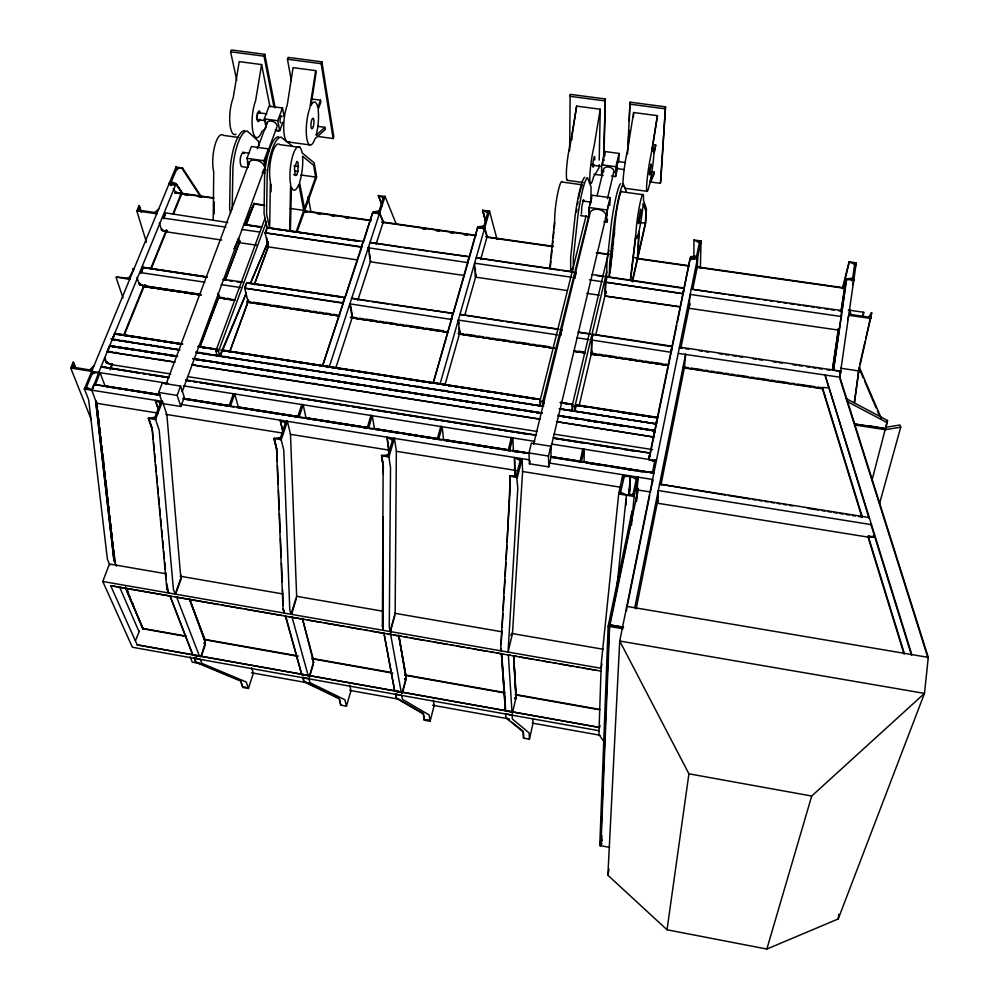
<?xml version="1.0" encoding="UTF-8"?>
<svg xmlns="http://www.w3.org/2000/svg" width="999" height="999" viewBox="0 0 999 999"><rect width="100%" height="100%" fill="white"/><g stroke="black" fill="none" stroke-linecap="round" stroke-linejoin="round"><path stroke-width="1.5" d="M357.38 259.89L268.219 246.878L266.721 237.575M575.699 404.72L657.417 417.345L656.43 423.926L559.303 408.866L656.43 423.926L560.639 408.853M576.298 405.482L574.937 410.889L572.14 410.452L572.14 406.006L609.065 250.25M573.314 268.793L573.339 258.017L577.897 215.697A37.438 4.408 -81.9 0 1 587.487 177.66L591.083 186.938L590.871 201.885M383.117 517.02L383.241 630.344L382.392 625.886L383.154 466.246L381.618 455.407L387.974 455.057L392.495 440.234L387.038 437.187M383.291 473.638L383.316 465.896M574.937 410.889L574.949 406.431L606.73 271.803M599.213 160.077L600.237 109.228L576.648 106.119L571.341 140.372A22.028 2.81 -82.2 0 1 571.903 138.811M388.998 454.77L387.262 438.623M609.877 205.282L610.064 197.665L592.145 195.18L589.123 207.517L589.035 216.82L580.519 215.609M658.291 492.22L657.305 503.184L868.056 537.112L868.268 536.338L874.5 536.675M213.199 219.992L213.736 171.978A21.728 6.856 -84.4 0 1 214.797 145.754A21.728 6.856 -84.4 0 1 223.476 135.389L238.823 137.5M214.148 214.011L214.285 201.898M582.767 453.121L582.817 448.826L584.228 449.051L584.078 461.95M690.421 260.015L690.809 256.668L696.653 256.056L699.375 242.72L693.943 239.985L701.023 240.971L700.361 268.481M690.784 259.765L690.809 256.668M512.549 712.674L515.896 697.876L513.611 655.656M693.893 257.355L693.943 239.985M271.029 191.796L271.154 184.216M383.991 633.341L394.755 691.32L401.248 692.22L390.696 634.889L390.671 630.506L394.805 615.659M591.932 339.697L591.408 353.571L591.633 339.997L592.994 334.228L672.09 346.216L671.178 352.31L591.633 339.997L592.994 334.228M601.535 174.65L601.71 164.798L604.944 151.523L619.043 153.434L618.793 161.913M232.155 209.091L232.929 167.357A36.501 11.026 -84.1 0 1 247.14 130.969L258.304 141.071L259.253 145.579M551.71 444.068L648.776 459.415L654.869 461.388L648.776 459.415L690.209 258.129L697.339 259.141L697.177 267.507L692.844 288.848M289.648 231.031L290.622 184.315A21.853 5.994 -83.8 0 1 293.506 153.421A21.853 5.994 -83.8 0 1 302.11 152.909L314.173 162.837L316.658 176.985L297.078 231.868M290.459 229.533L291.358 187.063A21.853 5.994 -83.8 0 0 298.851 184.34L303.771 210.389L295.929 232.367M599.125 164.698L599.063 167.782L593.556 176.848A22.078 2.547 -82 0 1 589.822 177.485A22.078 2.547 -82 0 1 594.055 146.466L600.237 109.228M604.87 155.769L604.944 151.523M697.352 267.432L697.527 258.167L701.023 240.971L698.726 241.845M869.267 518.244L869.28 517.557L659.577 484.115L725.374 495.042M603.483 159.952L605.332 98.951L570.142 94.343L569.63 150.699M603.871 221.741L606.843 222.165L606.905 219.33A7.405 0.774 -81.7 0 1 607.355 210.814A7.405 0.774 -81.7 0 1 609.215 205.045M606.992 215.472L607.117 210.027L610.064 197.665M603.983 156.493L605.332 98.951M402.16 692.944L405.944 678.346L398.713 635.164M680.232 307.005L604.907 296.016L606.58 276.598L684.078 287.999L682.929 293.581L605.282 282.13L606.58 276.598M167.195 230.744L167.17 231.943L221.728 240.06M176.024 593.144L175.999 593.906L176.124 592.732M606.493 279.633L606.955 262.837L611.538 221.978A37.55 3.746 -81.7 0 1 620.666 183.716M611.376 175.999L615.596 176.573L615.871 166.721L619.043 153.434M383.816 222.839L379.67 213.012L372.877 212.05L379.071 210.976L383.279 197.827L378.334 195.554L385.077 196.503L396.079 223.626M95.28 385.065L100.037 372.652L70.717 368.032L73.164 362.212L75.986 368.219M189.573 599.25L205.344 642.732L200.774 656.955M248.102 301.923L248.177 299.613L248.102 301.923L244.73 288.162L246.765 282.655L344.717 297.252L342.869 302.822L244.73 288.162L246.765 282.655L341.77 297.202L324.925 294.717M515.934 695.242L515.821 698.588L514.597 698.476L515.734 698.988M159.328 222.964C161.563 228.996 160.876 232.617 167.545 231.019M599.775 845.541L608.154 626.211L632.08 511.113L633.029 511.263L609.14 626.385L600.536 845.691L599.775 845.541L601.873 835.401M627.572 153.846L629.994 102.185L665.509 106.831L660.801 181.418L660.376 183.329L649.625 181.855M628.271 145.717L628.895 130.17M629.258 120.842L629.994 102.185M602.172 843.793L600.786 844.417L600.961 839.997L601.835 840.209M609.615 847.389L600.923 845.753L609.64 626.473L638.274 488.386M601.885 837.324L600.923 845.753M628.683 495.354L630.469 475.949L629.308 495.454M283.391 433.703L280.145 420.167M633.441 117.145L633.641 112.525L657.442 115.659L651.872 151.311A22.165 1.873 -81.7 0 1 653.958 152.847L655.731 145.117L652.772 144.718M630.032 476.486L624.762 476.386L622.802 474.737L618.693 493.943L601.223 663.923L598.925 734.502L604.245 742.07M622.539 480.394L622.802 474.737L624.762 476.386M689.797 303.596L688.91 308.279L838.186 330.07L838.723 328.683M165.272 212.849L163.187 218.369L165.347 213.187L163.923 218.356L165.272 212.849L227.872 222.515M283.004 608.616L284.278 613.111L283.004 608.616L276.548 449.026L273.926 438.524L280.632 437.425L285.452 422.777L280.12 420.691M632.205 281.393L637.474 258.017L638.761 232.18A22.428 1.961 -81.5 0 1 635.876 235.664L630.744 278.659M617.195 584.527L626.46 494.755L633.016 494.418L636.326 479.108L630.519 476.511M682.442 348.239L679.37 347.777L679.457 347.115L840.721 371.141L839.872 377.085L928.283 657.379L924.487 693.393L838.223 918.943L766.845 949.05L667.032 929.782L607.879 875.236L619.73 641.021L697.339 259.141M625.898 505.457L626.223 499.338M645.329 223.227L645.966 211.488L643.219 203.434A22.428 1.961 -81.5 0 1 639.223 230.157L637.936 256.006L645.329 223.227L639.51 222.415M629.745 488.936L629.058 495.129L630.307 478.833M626.51 611.026L626.773 606.381L928.283 657.379L928.009 658.104L839.684 377.947L856.268 262.824L849.025 261.813L842.407 288.761M218.843 295.217L218.706 297.502L217.607 293.369M291.72 613.274L291.683 614.048L296.191 598.938M635.639 478.109L638.149 477.172L634.128 496.428L631.443 525.299M651.261 171.728L654.158 172.115L654.033 174.238L649.487 184.515A22.165 1.873 -81.7 0 1 646.678 185.277A22.165 1.873 -81.7 0 1 651.161 154.171L657.442 115.659M655.731 145.117L653.858 154.733A22.165 1.873 -81.7 0 1 650.249 180.919L654.158 172.115M501.236 650.474L500.786 646.465L510.277 486.775L509.877 476.024L516.296 475.661L520.192 460.589L514.522 457.492L514.76 476.523M501.148 644.48L501.973 630.531M502.147 627.434L502.972 613.486M503.159 610.389L503.971 596.44M504.158 593.344L504.97 579.395M505.157 576.298L505.969 562.35M506.156 559.253L506.968 545.317M507.155 542.207L510.114 480.482M229.133 405.856L230.482 406.069L234.715 393.906L233.379 393.693L229.133 405.856L230.444 406.531M302.61 619.143L313.524 661.937L309.378 676.36M557.617 334.915L458.341 320.08L459.515 333.728L459.403 328.184M515.022 475.524L514.547 458.029M660.376 183.329L665.509 106.831M475.324 268.444L475.599 277.148L567.332 290.534M265.909 232.268L265.122 232.842L265.821 233.491L267.07 227.56L363.161 241.433L361.388 246.79L265.122 232.842L267.07 227.56L358.691 241.184L341.908 238.798M560.639 335.252L560.327 335.314C564.148 320.379 559.165 340.047 560.751 334.578M652.247 483.716L652.559 479.47L549.288 463.024M654.582 465.921L654.894 461.638M654.645 465.946L654.857 463.099M297.789 416.745L299.151 416.97L303.134 404.695L301.773 404.483L297.789 416.745L299.113 417.432M390.597 631.268L390.671 630.506M369.218 251.136L368.918 247.178L368.269 247.789L370.329 261.788L464.073 275.462M405.944 678.346L404.682 678.958L405.794 679.457M158.317 409.54L155.32 400.287L158.292 409.028M459.515 333.728L459.665 331.206M367.145 428.246L370.904 415.384L372.277 415.609L374.425 428.671M475.761 274.638L475.599 277.148L474.612 263.199L571.94 277.297M166.696 583.354L168.569 592.956L166.796 588.411L152.073 428.921L148.351 418.344L155.032 417.245L160.439 402.847L155.27 400.799M838.286 329.77L838.373 328.858L838.186 330.07M440.134 384.091L438.786 384.228L440.109 383.766L484.577 228.384L477.672 227.397L433.179 383.104L452.16 317.357M549.775 268.619L554.695 219.955A22.29 2.922 -82.1 0 1 557.704 193.307A22.29 2.922 -82.1 0 1 562.537 182.093L582.067 184.79M550.312 267.083L550.936 260.939M551.248 257.879L552.022 250.212M552.335 247.14L552.947 240.996M553.259 237.937L553.883 231.793M554.183 228.734L554.807 222.59M691.271 289.173L841.882 310.589L841.27 316.758L841.42 315.746M437.337 438.911L438.723 439.123L442.17 426.635L440.784 426.411L437.337 438.911L438.673 439.597M201.186 196.491L182.53 167.994L177.023 168.506L171.241 181.83L175.999 183.604L182.867 194.268M591.408 353.571L591.67 351.049M570.966 268.594L570.641 271.628L570.654 257.63L575.187 215.322A37.425 4.471 -81.9 0 1 584.815 177.285M616.533 590.534L616.883 587.437M610.064 272.552L612.837 248.002M613.186 244.93L613.536 241.858M614.235 235.727L614.585 232.655M631.38 517.257L632.08 511.113M205.344 642.732L204.146 643.331L205.22 643.831M515.896 697.876L515.821 698.588L514.485 698.139L515.871 698.189M636.151 500.761L638.149 477.172L636.051 478.346M636.538 501.535L637.961 489.135L637.787 489.985M508.241 450.162L509.652 450.387L512.812 437.774L511.413 437.562L508.241 450.162L509.602 450.861M297.927 171.403L298.114 162.537L296.903 161.351L294.455 168.044L295.229 175.512L296.641 174.962L297.927 171.403L294.917 170.991M630.294 280.244L635.938 232.942A22.428 1.961 -81.5 0 1 640.446 201.448A22.428 1.961 -81.5 0 1 643.443 200.112L646.44 209.003L645.679 223.039L632.404 281.868M114.81 562.487L96.603 403.271L91.608 389.722L86.501 387.2L92.395 373.164L98.726 372.452L175.574 184.965L168.993 184.028L84.428 388.998L88.649 399.7L107.417 559.378L109.89 565.047M475.886 274.837L475.599 277.148L475.811 274.837M543.169 406.331L544.368 400.062L542.869 405.919L540.084 405.482L539.972 401.024L586.076 215.772M653.771 473.763L653.858 473.101L550.799 456.768L652.871 472.877M846.141 398.576L887.524 420.492L871.902 480.619M855.231 424.2L885.614 428.846L887.524 420.492M873.101 537.112L873.238 535.939L873.738 537.125L874.312 536.638L873.963 535.939L873.738 537.125L868.268 536.338L873.738 537.125M838.223 918.943L838.798 914.322M576.873 461.55L579.957 462.038L582.817 448.826M581.293 462.25L584.228 449.051M657.642 500.649L657.305 503.184L658.291 490.534L871.478 524.65L871.265 525.449M602.697 164.161L602.959 162.288M689.322 305.731L688.91 308.279L690.159 294.418L841.008 316.483L841.158 315.472M858.328 373.052L871.702 312.799L868.581 317.12L850.923 314.485L849.55 309.603M854.357 402.397L859.215 366.945L881.355 418.431M854.445 402.809L858.815 370.929L840.571 368.206M667.032 929.782L688.923 773.813L619.73 641.021L924.487 693.393L811.712 796.028L766.845 949.05M219.068 294.992L218.706 297.502L218.669 294.992M863.061 316.895L863.723 312.287L848.313 310.065M844.205 288.399L846.84 278.833L852.734 278.209L854.644 264.236L849.025 261.813M832.367 369.78L838.398 328.659M840.846 311.913L844.779 287.337L841.183 311.663M841.52 315.047L833.416 370.479L846.453 279.333L853.745 280.369L852.572 284.89M842.194 310.427L846.453 279.333M832.617 369.455L838.473 329.92M543.181 405.969L543.231 405.519M653.733 437.038L556.543 421.653L653.733 437.038L654.72 430.394L557.729 415.309M678.546 353.409L839.759 377.185L839.922 376.273L839.697 377.547L840.596 371.803L833.191 370.017M289.273 141.558A21.578 6.006 -84.3 0 1 283.791 130.469A21.578 6.006 -84.3 0 1 287.237 105.132L293.082 67.645L315.672 70.617L309.802 108.167A21.616 5.757 -84.1 0 0 306.843 138.674A21.616 5.757 -84.1 0 0 315.047 138.686L325.312 129.458L324.962 127.335L317.532 126.324M633.641 112.525L627.397 150.961A22.128 2.16 -81.8 0 0 623.064 186.588M657.742 500.487L636.176 608.828M236.051 134.241A21.491 6.593 -84.8 0 1 229.845 123.102A21.491 6.593 -84.8 0 1 233.204 97.852L239.211 61.626L261.601 64.585L255.582 100.862A21.528 6.356 -84.6 0 0 252.859 131.281A21.528 6.356 -84.6 0 0 261.9 131.406L265.684 128.721M576.648 106.119L570.479 143.294A22.028 2.81 -82.2 0 0 566.645 167.682A22.028 2.81 -82.2 0 0 567.694 180.369M485.889 222.515L482.629 210.24L489.498 211.201L497.09 239.423M841.882 310.589L841.757 311.251L838.685 310.801M607.879 875.236L609.028 869.255M600.786 844.417L601.685 839.847M601.048 671.141L110.976 585.726M634.79 607.729L685.651 354.046L684.415 367.57L660.913 485.152M158.866 208.591L154.87 212.537L139.048 210.177L138.986 205.732L136.813 210.901L146.441 242.233M553.209 437.712L650.074 452.947L648.776 459.415L656.43 460.439L654.145 460.964M653.433 436.763L654.72 430.681L557.742 415.596L654.72 430.681L653.433 436.763L654.72 430.394M657.417 417.345L656.131 423.663L657.417 417.632L575.699 404.957M94.118 365.509L89.785 369.93L73.114 367.207L73.689 362.425M599.475 728.209L600.037 725.436M627.397 605.269L649.712 495.367M650.337 492.307L652.809 480.107M680.806 348.301L689.76 304.096M656.605 423.089L649.075 459.677L654.57 461.138L655.007 459.94M657.554 418.506L676.698 325.512M677.322 322.465L690.209 258.129M829.457 387.812L822.439 387.462L822.264 388.299L862.025 517.532M601.972 663.96L601.073 668.281L102.785 581.493L109.428 563.998L166.196 573.801M672.09 346.216L670.891 352.035L671.103 350.999M684.078 287.999L683.204 293.843L605.282 282.13L604.907 296.016L680.294 306.73M163.187 218.369L164.036 217.507M650.074 453.234L648.776 459.415L650.074 452.947M626.46 494.755L620.554 492.407L624.288 476.461M847.751 319.855L848.725 315.284L850.461 313.848M849.537 312.974L850.186 309.927M140.847 272.927L143.094 267.532L207.005 276.935L143.007 267.195L140.847 272.927L143.007 267.195M206.98 277.347L143.094 267.532L141.646 272.415L141.246 271.865L140.784 272.627L204.845 282.205M575.299 275.574L575.923 272.677M508.379 654.982L511.988 712.012L505.457 710.838L501.448 653.821L505.457 710.838L505.369 704.532M529.433 739.198L529.133 732.941L512.362 718.993L512.125 715.184L505.669 713.761L505.881 717.831L523.239 731.88L523.576 738.136L529.433 739.198L533.029 723.226L532.867 719.33M605.881 291.758L604.907 296.016L605.182 293.494M869.467 320.354L871.215 312.762M859.789 364.448L865.047 341.658M865.746 338.624L871.702 312.799M579.133 405.744L591.895 351.386M595.804 334.777L605.731 292.495M548.763 466.883L551.086 457.13L550.836 446.228L531.368 443.156L528.971 452.947L529.433 463.798L548.763 466.883L548.501 456.043L550.836 446.228M606.843 222.165L607.492 219.43M550.037 451.56L606.131 216.009M615.596 176.573L617.694 167.745M519.555 459.615L522.065 458.691L522.602 471.516L512.487 633.603L508.066 652.085L517.807 487.999L516.508 475.299M176.149 193.307L176.786 192.595L213.848 197.889M607.442 198.714L613.96 171.428M533.603 444.268L589.909 213.736A8.242 5.42 13.5 0 1 599.687 209.678A8.242 5.42 13.5 0 1 605.469 218.019M529.433 463.798L530.107 461.014M597.127 195.717L603.384 169.98M572.14 410.452L572.852 407.517M842.994 287.824L849.25 262.387M542.869 405.919L542.769 401.461L588.698 216.146M575.961 272.178L574.837 278.271L574.987 277.023M844.592 287.899L846.84 278.833M509.877 476.024L517.32 477.647L522.065 458.691L519.955 459.84M851.672 280.781L852.434 277.784M854.732 268.806L856.268 262.824L853.995 263.711M396.029 696.428L395.729 693.793L396.054 698.151L423.301 713.885L424.325 720.229L430.094 721.266L434.165 705.506L433.391 700.249M540.084 405.482L540.834 402.56M605.881 291.383L604.907 296.016L605.906 291.383M402.51 692.532L406.019 679.495M352.172 317.582L349.887 303.871L451.548 319.48L452.847 313.361L351.71 298.289L368.606 301.136M368.818 248.414L368.269 247.789L467.957 262.65L469.193 256.755L370.03 242.432L400.562 247.178M451.223 319.205L452.847 313.361L391.583 304.558M467.644 262.375L469.193 256.755L431.081 251.586M879.507 503.733L900.723 427.197L899.949 425L885.701 427.297M460.227 331.231L444.905 385.09L441.72 384.54M464.897 314.785L475.961 275.886M480.631 259.44L487.012 237L484.577 228.384L482.742 228.684M487.25 236.938L484.702 227.934L477.809 226.948L484.016 225.874L487.737 212.537L482.567 210.602M303.871 681.206L303.047 677.222L303.733 681.605L339.185 698.751L340.784 705.144L346.478 706.168L350.949 690.596L349.7 685.277M483.029 226.511L484.702 227.934L489.498 211.201L487.175 212.05M453.446 312.874L468.119 262.075M469.418 257.592L477.672 227.397M92.845 388.274L98.726 372.452L168.057 383.404M220.654 355.07L246.229 293.381M862.487 316.433L863.723 312.287M392.282 439.498L394.43 438.361L396.353 451.298L395.154 613.336L390.085 631.53L389.273 627.085L390.522 467.432L388.898 457.005L394.43 438.361L391.908 439.273M346.478 706.168L344.917 699.775L310.027 682.729L308.941 678.833L313.249 664.522M368.531 427.797L367.182 427.772L368.556 428.284L372.277 415.609M284.89 422.215L287.412 421.316L290.484 434.328L296.653 596.328L291.021 614.285L289.772 609.79L283.803 450.199L280.632 437.425M344.842 297.677L343.082 303.234L244.73 288.162L245.479 288.736M92.845 388.386L93.981 384.39L160.115 394.867M176.636 597.14L199.388 655.981M242.844 687.462L240.697 680.631L195.816 661.837L194.206 658.054L195.667 662.237L240.572 680.993L242.844 687.462L248.451 688.473L253.371 673.101L251.573 667.732M603.284 160.627L603.821 159.578L603.883 160.452M335.714 368.206L352.51 316.583M357.779 300.349L370.741 260.527M376.011 244.305L383.216 222.178L379.52 213.449L372.727 212.487L322.527 365.996L329.308 366.645L379.52 213.449L377.797 213.774M592.669 164.136L592.12 165.197L592.045 164.323M378.059 211.601L379.67 213.012L385.077 196.503L382.754 197.34M322.527 365.996L342.957 304.133M345.392 296.765L361.938 246.678M363.399 242.257L372.727 212.487M273.926 438.524L281.243 439.697L287.412 421.316L285.252 422.44M201.761 655.169L205.107 645.304M394.755 691.32L384.278 634.852M176.611 591.358L181.281 578.571M315.672 177.073L304.458 208.466L299.563 182.405A21.853 5.994 -83.8 0 0 302.547 156.231L313.586 165.247L315.672 177.073L300.774 174.987M317.832 136.451L333.142 138.549L333.791 136.713L321.878 61.813L288.187 57.393L287.462 59.253L291.333 80.657M285.664 615.859L301.773 674.712L308.304 675.436M135.477 640.671L139.423 631.031M311.438 98.976L320.517 100.187L317.807 107.592A21.616 5.757 -84.1 0 0 310.989 105.444L316.059 72.964L315.672 70.617M229.82 351.623L248.501 300.624M254.37 284.603L268.244 246.716L254.295 284.615M175.574 184.965L168.993 184.028L170.866 185.215M275.324 130.032L279.77 130.644L282.892 122.178M180.881 406.493L184.291 397.215L180.594 386.064L162.225 383.166L158.716 392.482L162.625 403.584L180.881 406.493L177.135 395.404L180.594 386.064M229.683 351.648L248.414 300.637M265.21 166.184L263.998 160.702L268.381 148.876L251.386 146.516L246.94 158.329L248.514 165.11M268.281 150.374L276.923 127.01A5.357 3.397 23.8 0 0 272.415 121.304A5.357 3.397 23.8 0 0 267.033 124.101M182.13 391.895L264.423 168.769A8.204 5.032 23.2 0 1 263.162 170.317M246.241 293.094L219.78 355.844L218.531 351.323L266.483 221.616M113.961 560.501L95.654 400.824L113.961 560.501L116.396 566.171M279.77 130.644L277.747 120.729L282.455 107.992L269.068 106.181L264.298 118.893L266.109 127.397M333.142 138.549L321.178 63.674L321.878 61.813M217.944 355.919L220.542 355.969L217.133 355.432L215.871 350.911L265.022 218.331M166.084 384.153L249.263 162.537M257.355 148.826L267.183 122.552M199.925 347.003L219.118 296.204M199.788 347.028L219.031 296.216M159.915 402.31L162.45 401.423L166.833 414.523L180.469 573.813L181.443 576.435L175.187 594.105L173.439 589.572L159.178 430.07L155.532 419.493L162.45 401.423L84.428 388.998L86.501 387.2M301.773 674.712L285.377 616.133M107.43 351.586L109.715 345.642L177.46 356.168L109.715 345.642L107.43 351.586L175.1 362.137L107.218 351.76L109.79 345.916L177.522 356.456M170.055 596.028L192.944 655.257L199.251 656.131L194.88 655.219M273.888 106.631L264.036 56.181L264.76 54.321L231.368 49.95L230.607 51.798L236.763 80.27M142.845 629.083L125.549 587.424M383.154 466.246L381.618 455.407L383.079 464.398M110.327 367.957L112.075 363.636M123.789 334.815L143.706 285.814M150.737 268.531L166.546 229.62M172.989 213.761L181.194 193.594L175.612 192.145L175.137 192.969L181.643 193.893L173.439 214.086M110.177 369.842L112.525 364.073M124.238 335.227L144.743 284.752M151.186 268.893L166.421 231.393M145.517 285.277L145.13 286.251L145.167 285.015L145.13 286.251L201.049 294.805M139.56 283.117L139.698 284.628L144.78 285.976L200.974 294.742M161.713 228.858L161.338 229.782L161.9 229.158L162.263 230.519M171.116 185.677L169.368 183.129L175.999 167.07L182.53 167.994M123.002 297.902L116.059 277.385C132.055 276.985 126.324 282.417 134.128 268.531L132.73 269.218M250.474 283.341L268.082 241.77M192.944 655.257L170.617 597.464M250.487 283.092L268.094 241.658M234.203 248.926L238.586 238.948M244.83 224.7L254.221 203.309L245.991 225.087L254.221 203.309L244.83 224.625M234.178 248.776L238.561 238.823M511.988 712.012L512.462 712.999M523.576 738.136L523.351 731.505L511.788 722.115M605.631 281.468L605.469 282.717M424.325 720.229L423.414 713.523L396.178 697.739M340.784 705.144L339.31 698.376L333.853 695.741M257.193 113.661L257.742 112.725A3.559 1.049 -84.6 0 1 258.691 113.611M163.948 217.919L163.574 217.332L163.137 218.069L225.836 227.148M395.192 690.958L401.348 692.057L402.048 693.256M170.729 373.951L112.238 364.772L106.219 362.674L105.095 357.58M382.392 625.886L383.241 630.344M248.888 153.147L242.882 152.31C239.835 156.131 239.398 162 241.258 166.458M166.796 588.411L168.569 592.956M139.748 283.404L139.173 284.078L137.013 277.372M854.694 264.598L856.268 262.824L854.382 263.911M510.764 635.451L512.487 633.603M633.216 494.03L634.128 496.428L618.693 493.943L620.529 491.995M636.326 479.108L638.149 477.172L636.301 478.696M114.46 334.103L182.592 344.255M109.478 346.241L174.463 356.031M699.375 242.72L701.023 240.971L699.113 242.045M379.52 213.449L378.559 214.073M520.192 460.589L522.065 458.691L520.179 460.189M647.914 472.09L652.634 471.853M139.698 284.628L140.522 283.828L140.122 284.802L139.361 284.365L144.78 285.976M392.495 440.234L394.43 438.361L392.495 439.835M487.737 212.899L489.498 211.201L487.537 212.238M161.85 230.344L162.65 229.595M285.427 423.164L287.412 421.316L285.452 422.777M383.279 198.177L385.077 196.503L383.092 197.527M176.623 192.645L175.137 192.969L175.836 192.332M324.962 127.335L316.134 135.227A21.616 5.757 -84.1 0 0 318.119 109.49L320.829 102.098L320.517 100.187M160.414 403.234L162.45 401.423L160.265 402.522M854.644 264.236L856.268 262.824M182.879 194.206L175.949 184.066L169.368 183.129L171.291 181.481M484.577 228.384L483.479 228.996M621.216 492.994L618.693 493.943L620.554 492.407M699.337 242.357L701.023 240.971M487.737 212.537L489.498 211.201M383.279 197.827L385.077 196.503M160.439 402.847L162.45 401.423M86.975 388.124L84.428 388.998L86.451 387.587M171.728 182.305L169.368 183.129L171.241 181.83M91.483 420.067L70.717 368.032L72.852 366.558M155.994 212.075L156.718 213.786L136.813 210.901L138.786 209.59M850.599 314.198L848.725 315.284L870.928 318.494L869.654 316.621M92.47 389.56L91.483 390.122L93.981 384.39L160.09 395.354M618.693 493.943L620.804 492.769M73.501 367.357L70.717 368.032L72.877 366.92M169.368 183.129L171.403 182.118M84.428 388.998L86.626 387.912M139.423 210.302L136.813 210.901L138.824 209.915M175.137 192.969L176.199 192.52M850.923 314.485L848.725 315.284L851.36 314.635M625.461 162.512L617.694 161.551L616.945 168.481M70.717 368.032L73.114 367.207M136.813 210.901L139.048 210.177M245.467 287.924L244.73 288.162L245.429 288.374M133.042 268.818L134.128 268.531M116.371 276.973L129.645 279.42L129.358 277.385M265.821 232.68L265.122 232.842L268.219 246.878M579.87 462.025L581.356 461.775L579.932 461.55M900.723 427.197L885.401 429.67L855.032 425.037M329.345 366.97L322.178 365.734M302.235 674.35L308.179 675.599L292.083 617.27L289.398 616.82M193.431 654.907L199.251 656.131M196.566 657.991L194.206 658.054L200.337 659.402L201.848 663.348L246.216 682.005L248.451 688.473M217.894 355.557L220.567 355.519L217.919 355.107M839.347 371.128L840.721 371.141M243.094 687.062L245.804 687.112M424.563 719.804L428.696 719.892M205.357 643.044L204.046 643.006L205.319 643.443L204.795 640.059M653.858 473.101L652.397 473.051L654.994 460.214L656.43 460.439M405.944 678.671L404.583 678.621L405.881 679.058L405.769 675.711M652.397 471.978L648.251 471.753L653.334 472.077M434.59 383.266L438.836 383.753M432.854 382.829L440.109 383.766M230.607 51.798L264.036 56.181M287.462 59.253L321.178 63.674M569.617 96.266L604.832 100.887M629.532 104.121L665.059 108.791M258.291 112.712L266.87 113.874M264.298 118.893L277.747 120.729M601.71 164.798L615.871 166.721M257.168 119.58L265.746 120.754M592.12 165.197L601.148 166.421M616.733 168.544L624.288 169.58M275.637 130.682L278.671 131.094M593.993 174.251L603.121 175.499M287.45 141.846L309.752 144.917M567.282 180.344L583.291 182.542M624.962 188.274L646.965 191.308M299.962 147.402L279.807 144.63A21.828 6.219 -83.9 0 0 271.753 155.157A21.828 6.219 -83.9 0 0 270.367 181.456L269.655 228.147L266.608 214.023L267.22 173.676A36.601 10.39 -83.9 0 1 280.981 137.088L291.933 145.704M643.331 194.755L622.102 191.82A22.39 2.21 -81.7 0 0 617.969 203.209A22.39 2.21 -81.7 0 0 614.597 229.945L609.24 277.21L609.652 263.224L614.273 222.365A37.55 3.696 -81.6 0 1 623.364 184.091L626.473 191.808M243.943 224.363L261.601 226.785M246.94 158.329L263.998 160.702M293.993 165.884L298.514 166.508M589.123 207.517L607.117 210.027M596.54 275.537L603.896 276.548M582.479 200.986L591.046 202.185A7.405 0.849 -81.9 0 0 590.072 204.857M293.619 174.538L296.641 174.962M262.075 172.29L265.16 172.715M241.671 166.646L247.627 167.482M290.209 208.454L303.771 210.389M633.066 257.38L637.474 258.017M253.996 203.621L264.797 205.157M304.945 210.889L371.341 220.367M382.142 221.903L476.336 235.352M485.601 236.676L553.533 246.366M596.765 252.547L609.128 254.308M636.912 258.279L689.41 265.771M697.127 266.87L845.354 288.024M176.636 192.944L213.661 198.239M253.783 203.958L264.585 205.507M304.695 211.226L371.029 220.704M381.83 222.24L475.949 235.677M486.738 237.225L553.084 246.691M596.278 252.859L608.628 254.62M636.388 258.591L688.848 266.084M696.565 267.183L844.667 288.324M184.815 194.967L187.912 195.404M198.714 196.953L201.81 197.39M303.733 211.95L306.818 212.387M317.632 213.936L320.716 214.373M331.531 215.921L334.628 216.358M345.429 217.907L348.526 218.344M422.652 228.933L425.736 229.383M436.551 230.919L439.635 231.368M450.449 232.904L453.534 233.354M464.348 234.89L467.432 235.327M223.189 279.295L242.682 282.055M573.301 271.79L476.173 257.767L511.638 263.224M592.145 274.513L603.908 276.211M271.703 228.721L282.38 230.245M285.439 230.682L296.116 232.218M299.176 232.655L303.746 233.316M306.805 233.754L309.852 234.191M312.912 234.628L317.482 235.289M320.542 235.727L323.589 236.164M326.648 236.601L331.218 237.263M334.278 237.7L338.861 238.361M403.621 247.615L414.298 249.163M417.345 249.6L428.022 251.136M514.722 263.661L559.415 270.13M562.499 270.567L573.289 272.128M243.918 224.862L246.865 225.287M249.812 225.712L254.233 226.361M257.18 226.785L260.14 227.21M241.908 229.483L259.64 232.043M589.335 279.82L602.597 281.743M256.93 245.23L239.373 242.67L238.361 238.461M586.863 293.381L599.188 295.18M694.33 289.623L711.226 292.108M714.297 292.557L725.049 294.131M728.121 294.58L738.873 296.154M741.945 296.616L752.697 298.189M755.768 298.639L758.84 299.088M763.436 299.762L766.508 300.212M769.58 300.662L772.652 301.111M777.259 301.798L780.331 302.247M783.403 302.697L786.475 303.147M789.547 303.596L794.155 304.27M797.227 304.72L800.299 305.17M803.371 305.619L807.979 306.293M811.051 306.755L814.123 307.205M817.194 307.655L820.266 308.104M824.862 308.778L827.934 309.228M831.006 309.678L834.078 310.127M249.875 283.604L260.602 285.19M263.661 285.652L266.721 286.101M269.792 286.551L274.388 287.237M277.447 287.687L280.507 288.149M283.579 288.599L294.293 290.185M297.352 290.634L314.21 293.132M317.27 293.594L321.865 294.268M606.568 276.935L684.003 288.461M361.588 247.203L265.122 232.842L265.784 233.117M559.04 329.171L459.952 314.41L502.647 321.104M578.271 332.043L590.272 333.828M371.665 301.586L388.524 304.096M505.694 321.553L557.517 329.283M578.259 332.367L590.259 334.153M223.164 279.795L226.174 280.244M229.183 280.694L232.18 281.131M236.688 281.805L239.698 282.255M685.514 348.688L688.586 349.151M699.337 350.749L702.409 351.211M705.469 351.66L708.541 352.123M719.292 353.721L722.364 354.183M725.436 354.645L728.508 355.095M733.116 355.781L736.188 356.243M739.26 356.705L742.332 357.155M753.071 358.753L756.143 359.215M759.215 359.677L762.287 360.127M773.039 361.738L776.111 362.187M779.183 362.649L782.254 363.112M792.994 364.71L796.066 365.172M799.138 365.622L802.209 366.084M806.817 366.77L809.889 367.22M812.961 367.682L816.033 368.144M819.105 368.594L822.177 369.056M826.785 369.742L829.844 370.204M839.26 371.603L840.596 371.803M221.066 284.628L240.647 287.55M576.873 337.787L588.911 339.585M143.669 285.751L200.737 294.343M219.256 297.128L223.876 297.827M226.973 298.289L230.057 298.751M247.028 301.298L250.112 301.773M253.197 302.235L270.167 304.782M273.251 305.244L282.505 306.643M285.589 307.105L290.222 307.804M293.306 308.266L302.56 309.653M305.644 310.127L310.277 310.814M313.361 311.276L316.446 311.75M319.53 312.212L322.615 312.675M325.699 313.137L330.332 313.836M333.416 314.298L336.501 314.76M351.923 317.083L356.556 317.782M359.64 318.244L362.724 318.706M365.809 319.168L376.611 320.791M379.695 321.253L382.779 321.728M385.864 322.19L396.665 323.813M399.75 324.275L402.834 324.737M405.919 325.199L422.889 327.759M425.974 328.221L442.944 330.769M458.366 333.092L462.999 333.791M466.083 334.253L475.337 335.652M478.421 336.114L483.054 336.8M486.138 337.275L489.223 337.737M492.307 338.199L495.392 338.661M498.476 339.123L509.278 340.746M512.362 341.221L515.447 341.683M518.531 342.145L529.333 343.768M532.417 344.23L535.501 344.692M538.586 345.154L549.388 346.778M578.696 351.198L583.329 351.885M591.033 353.047L595.666 353.746M598.751 354.208L601.835 354.67M604.919 355.132L615.721 356.768M618.806 357.23L621.89 357.692M624.974 358.154L635.776 359.777M638.861 360.239L641.945 360.701M645.029 361.176L648.114 361.638M651.198 362.1L662 363.723M665.084 364.185L668.169 364.647M683.603 366.97L688.224 367.669M691.308 368.132L702.11 369.755M705.194 370.217L708.279 370.679M711.363 371.153L714.447 371.616M717.532 372.078L722.165 372.777M725.249 373.239L728.333 373.701M731.418 374.163L734.502 374.625M737.587 375.087L748.388 376.723M751.473 377.185L754.557 377.647M757.642 378.109L768.443 379.732M771.528 380.194L774.612 380.656M777.697 381.131L788.498 382.754M791.583 383.216L794.667 383.678M797.751 384.14L814.722 386.7M817.806 387.162L822.439 387.849M143.581 286.201L200.687 294.792M217.657 297.34L235.102 299.962M246.978 301.748L339.585 315.684M350.387 317.307L447.827 331.968M458.416 333.566L554.682 348.052M573.826 350.924L584.977 352.61M591.146 353.534L668.319 365.147M683.266 367.395L823.126 388.436M143.669 286.476L200.762 295.067M217.732 297.627L234.703 300.175M247.053 302.035L339.635 315.971M350.437 317.595L447.639 332.217M458.441 333.841L554.108 348.239M574.163 351.261L584.964 352.884M591.146 353.808L666.745 365.184M142.994 286.513L146.079 286.975M149.163 287.45L153.784 288.137M156.868 288.599L173.826 291.159M176.91 291.621L181.531 292.32M184.615 292.782L193.868 294.181M196.953 294.643L200.037 295.105M223.164 298.589L233.953 300.212M249.375 302.535L266.333 305.082M269.405 305.557L286.363 308.104M289.448 308.566L306.406 311.126M309.49 311.588L326.448 314.136M329.533 314.61L332.617 315.072M335.701 315.534L338.786 315.996M355.744 318.556L366.533 320.179M369.618 320.642L372.702 321.104M375.786 321.566L386.576 323.189M389.66 323.664L392.744 324.126M395.829 324.588L406.618 326.211M409.702 326.673L418.956 328.072M422.04 328.534L426.66 329.233M429.745 329.695L438.998 331.081M442.07 331.556L446.703 332.242M459.041 334.103L479.07 337.125M482.155 337.587L485.239 338.049M488.324 338.511L499.113 340.135M502.197 340.609L505.282 341.071M508.366 341.533L519.155 343.156M522.24 343.619L525.324 344.093M528.409 344.555L539.198 346.178M542.282 346.641L545.367 347.103M548.451 347.565L553.071 348.264M574.662 351.511L579.283 352.21M582.367 352.672L585.451 353.147M594.705 354.533L605.494 356.156M608.578 356.618L611.663 357.093M614.747 357.555L625.536 359.178M628.621 359.64L631.705 360.102M634.777 360.564L637.861 361.039M640.946 361.501L651.735 363.124M654.82 363.586L657.904 364.048M660.988 364.51L665.621 365.209M684.115 367.994L692.482 369.205M694.904 369.618L704.807 371.054M707.242 371.478L724.824 374.076M727.284 374.5L744.854 377.085M747.327 377.51L764.872 380.095M767.369 380.532L784.889 383.104M787.412 383.554L791.058 384.041M793.568 384.478L804.919 386.126M807.454 386.563L811.076 387.05M813.611 387.5L823.401 388.898M591.046 354.445L595.679 355.144M592.981 334.565L672.015 346.678M855.169 423.988L885.614 428.846M540.234 399.238L221.079 349.925L540.234 399.463M560.277 402.335L572.614 404.245M572.614 404.483L560.277 402.572L572.627 404.533M218.057 349.737L198.014 346.641L216.558 349.575M540.247 399.525L221.129 350.212L245.854 354.133M575.711 405.007L657.642 418.057M125.225 335.764L128.309 336.238M131.381 336.713L134.465 337.187M143.694 338.624L146.766 339.098M157.542 340.759L160.614 341.233M163.699 341.708L166.771 342.182M169.855 342.657L172.927 343.132M176.011 343.619L179.083 344.093M202.173 347.652L205.245 348.127M222.165 350.749L225.25 351.223M228.321 351.698L231.406 352.172M240.634 353.596L243.719 354.083M254.483 355.744L257.567 356.218M260.639 356.693L263.724 357.167M266.795 357.642L269.867 358.117M286.8 360.739L289.872 361.213M292.957 361.688L296.029 362.162M299.113 362.637L302.185 363.112M311.426 364.548L314.498 365.022M319.118 365.734L322.19 366.208M331.418 367.632L334.503 368.107M337.575 368.581L340.659 369.056M351.423 370.729L354.508 371.203M357.58 371.678L360.664 372.152M363.736 372.627L366.82 373.102M383.741 375.724L386.825 376.198M389.897 376.673L392.969 377.147M396.054 377.622L399.125 378.097M408.366 379.52L411.438 380.007M416.059 380.719L419.13 381.193M422.215 381.668L425.287 382.142M428.371 382.617L431.443 383.092M448.376 385.714L451.448 386.188M454.52 386.663L457.604 387.137M460.676 387.612L463.761 388.087M474.525 389.747L477.609 390.234M480.681 390.709L483.766 391.183M486.838 391.658L489.922 392.132M506.843 394.742L509.927 395.217M512.999 395.704L516.071 396.178M519.155 396.653L522.227 397.127M525.312 397.602L528.384 398.077M531.468 398.551L534.54 399.026M576.086 405.444L580.706 406.168M583.778 406.643L586.863 407.117M603.783 409.727L606.868 410.202M609.939 410.676L613.024 411.163L609.84 410.626M628.408 413.536L631.48 414.011M642.257 415.671L645.329 416.146L642.22 415.659M215.871 350.911L218.531 351.323M539.972 401.024L542.769 401.461M572.14 406.006L574.949 406.431M110.864 338.748L118.556 339.947M121.641 340.422L124.725 340.896M127.797 341.371L130.881 341.858M147.827 344.48L150.911 344.955M153.983 345.429L157.068 345.916M160.152 346.391L163.224 346.865M198.651 352.36L201.736 352.834M204.82 353.309L207.904 353.783M224.837 356.418L227.922 356.893M269.505 363.336L272.59 363.811M275.674 364.285L278.758 364.772M295.692 367.395L298.776 367.869M301.86 368.344L304.932 368.831M346.528 375.274L349.613 375.749M372.714 379.333L375.799 379.807M417.382 386.251L420.467 386.725M443.568 390.309L446.653 390.784M543.693 406.231L195.604 352.272L542.395 406.206M180.057 350.075L112.213 339.56L114.698 333.491L182.53 343.968L114.698 333.491L112.425 339.385L178.696 349.687L112.425 339.385L114.76 333.778L181.081 344.068M197.015 352.709L542.345 406.243M248.938 354.608L258.192 356.044M261.276 356.518L290.584 361.076M293.669 361.551L296.753 362.025M299.837 362.512L316.795 365.135M319.88 365.622L329.146 367.058M332.23 367.532L335.314 368.019M338.399 368.494L355.357 371.128M358.441 371.603L361.526 372.09M364.61 372.565L367.694 373.039M370.779 373.526L381.581 375.199M384.665 375.674L387.749 376.148M390.834 376.635L400.087 378.072M403.171 378.546L406.256 379.033M409.34 379.508L426.298 382.142M429.383 382.617L432.467 383.104M447.889 385.489L452.522 386.213M455.606 386.688L458.691 387.162M461.775 387.649L464.86 388.124M467.944 388.611L471.029 389.086M474.113 389.56L477.197 390.047M480.282 390.522L483.366 390.996M486.451 391.483L491.083 392.195M494.168 392.669L497.252 393.156M500.337 393.631L503.421 394.106M506.505 394.593L509.59 395.067M512.674 395.554L515.759 396.029M518.843 396.503L521.928 396.99M526.548 397.702L529.632 398.176M532.717 398.663L535.801 399.138M565.109 403.683L568.194 404.17M575.899 405.369L580.531 406.081M583.616 406.568L586.7 407.043M597.489 408.716L600.574 409.19M603.658 409.677L606.755 410.152M628.346 413.511L631.43 413.986M542.332 412.924L192.857 358.566L542.332 413.149M192.907 358.853L542.345 413.199M196.029 359.403L206.805 361.076M209.89 361.563L212.962 362.038M216.046 362.525L251.473 368.057M254.545 368.544L257.63 369.018M260.714 369.505L283.803 373.114M286.888 373.589L296.129 375.037M299.213 375.524L328.471 380.095M331.556 380.569L334.628 381.056M337.712 381.531L340.796 382.018M343.868 382.505L360.814 385.139M363.886 385.626L373.127 387.075M376.211 387.55L379.295 388.037M382.367 388.511L385.452 388.998M388.536 389.473L405.469 392.12M408.554 392.607L411.638 393.082M414.71 393.569L417.794 394.056M420.866 394.53L423.951 395.017M427.035 395.492L431.655 396.216M434.727 396.69L443.968 398.139M447.053 398.626L450.137 399.101M453.209 399.588L456.293 400.062M459.378 400.549L462.45 401.024M465.534 401.511L468.618 401.985M471.69 402.472L476.311 403.196M479.395 403.671L482.48 404.158M485.551 404.632L488.636 405.119M491.708 405.594L494.792 406.081M497.877 406.568L500.949 407.043L497.789 406.655M507.117 408.004L504.033 407.53L507.03 408.091M511.738 408.728L520.979 410.177M524.05 410.651L527.135 411.138M530.219 411.613L533.291 412.1M536.376 412.575L539.46 413.062M562.549 416.67L565.634 417.145M577.959 419.081L574.875 418.593L577.909 419.118M590.272 421.004L587.2 420.517L590.234 421.041M601.061 422.689L604.133 423.164M613.374 424.612L616.458 425.087L613.349 424.637M619.542 425.574L622.614 426.061M639.56 428.696L642.632 429.183M112.562 346.728L115.647 347.202M118.719 347.689L121.803 348.164M124.887 348.639L127.972 349.126M131.056 349.6L134.128 350.087M144.917 351.76L148.002 352.235M151.086 352.722L154.158 353.196M157.243 353.683L160.327 354.158M169.568 355.594L172.652 356.069M195.767 359.665L198.851 360.152M201.935 360.627L205.02 361.114M221.965 363.748L225.05 364.223M228.122 364.71L231.206 365.184M234.29 365.659L237.375 366.146M246.616 367.582L249.7 368.057M260.489 369.742L263.574 370.217M266.646 370.704L269.73 371.178M272.814 371.653L275.899 372.14M278.971 372.615L282.055 373.089M299.013 375.736L302.085 376.211M305.17 376.685L308.254 377.172M311.338 377.647L314.423 378.134M317.495 378.609L320.579 379.083M323.664 379.57L326.748 380.045M337.537 381.73L340.609 382.205M343.693 382.679L346.778 383.166M349.862 383.641L352.934 384.128M356.019 384.603L359.103 385.077M376.049 387.724L379.133 388.199M382.217 388.673L385.302 389.16M388.386 389.635L391.458 390.109M394.543 390.597L397.627 391.071M400.711 391.558L403.796 392.033M414.573 393.706L417.657 394.193M420.741 394.667L423.826 395.154M426.898 395.629L429.982 396.103M453.096 399.7L456.181 400.187M459.265 400.661L462.35 401.148M465.422 401.623L468.506 402.098M471.59 402.585L474.675 403.059M491.62 405.694L494.705 406.181M516.271 409.528L519.355 410.015M530.144 411.688L533.229 412.175M536.313 412.649L539.385 413.124M619.517 425.599L622.602 426.073M108.916 351.398L112 351.885M115.072 352.36L118.144 352.847M147.377 357.405L150.449 357.879M159.678 359.328L162.762 359.802M191.983 364.36L195.067 364.835M236.601 371.316L239.673 371.803M262.749 375.399L265.821 375.874M268.906 376.361L271.978 376.835M313.511 383.316L316.583 383.791M192.02 364.785L539.622 419.006M191.845 364.935L539.86 419.218M187.662 376.611L537.087 431.468M554.02 434.128L652.534 449.587M168.781 377.247L101.124 366.608L139.598 373.064M185.689 379.907L536.288 435.052M101.136 366.995L139.685 373.052M142.77 373.539L145.854 374.026L142.67 373.551M148.938 374.513L168.981 377.659M185.939 380.319L190.572 381.044M193.656 381.531L196.741 382.018M199.825 382.505L247.627 390.01M250.712 390.497L298.514 398.002M301.598 398.489L349.388 405.994M352.472 406.481L534.428 435.064M554.482 438.211L648.538 452.984M148.826 374.525L151.898 375.012M154.97 375.499L168.819 377.684M185.739 380.344L190.359 381.081M193.431 381.568L196.516 382.043M199.588 382.53L202.66 383.017M205.744 383.504L228.821 387.15M231.893 387.637L247.277 390.06M250.349 390.547L253.434 391.034M256.506 391.521L259.578 391.995M262.662 392.482L279.583 395.154M282.655 395.641L285.739 396.128M288.811 396.615L291.883 397.103M294.967 397.59L298.039 398.064M301.111 398.551L304.195 399.038M307.267 399.525L310.352 400.012M313.424 400.499L316.496 400.986M319.58 401.473L336.501 404.133M339.573 404.62L342.657 405.107M345.729 405.594L348.801 406.081M351.885 406.568L354.957 407.055M358.029 407.53L361.114 408.017M364.185 408.504L367.27 408.991M371.878 409.715L387.262 412.15M390.334 412.637L393.419 413.124M396.491 413.598L399.575 414.086M402.647 414.573L405.719 415.06M408.803 415.547L411.875 416.034M414.947 416.521L418.032 417.008M421.103 417.482L424.188 417.969M428.796 418.706L438.024 420.154M441.108 420.641L444.18 421.128M447.252 421.615L450.337 422.102M453.409 422.589L456.493 423.077M459.565 423.551L462.637 424.038M465.721 424.525L468.793 425.012M471.865 425.499L474.95 425.986M485.714 427.684L494.942 429.145M498.026 429.62L501.098 430.107M504.17 430.594L507.255 431.081M510.327 431.568L513.411 432.055M516.483 432.542L519.555 433.029M522.639 433.504L525.711 433.991M554.944 438.611L558.016 439.098M561.088 439.572L564.173 440.059M567.245 440.547L570.329 441.034M573.401 441.521L576.473 442.008M579.557 442.495L582.629 442.982M593.394 444.68L596.478 445.167M599.55 445.641L602.622 446.128M605.706 446.615L608.778 447.102M611.863 447.589L614.934 448.076M624.163 449.525L627.247 450.012M630.319 450.499L633.391 450.986M165.697 383.017L167.02 383.229M183.466 385.851L534.752 441.383M104.932 386.001L158.766 394.518M183.379 398.414L229.52 405.706M237.213 406.93L298.738 416.658M304.895 417.632L367.957 427.609M374.101 428.583L438.711 438.798M443.319 439.535L509.465 450M512.537 450.487L529.458 453.159M550.986 456.568L580.219 461.188M583.291 461.675L652.509 472.627M183.192 398.526L529.27 453.359M158.716 392.482L177.135 395.404M528.971 452.947L548.501 456.043M103.734 385.701L159.228 394.518M183.716 398.401L230.145 405.769M236.988 406.855L297.977 416.533M304.67 417.594L368.893 427.797M373.514 428.534L438.261 438.811M442.882 439.548L509.178 450.062M512.25 450.549L529.807 453.346M106.244 386.613L121.641 389.061M124.713 389.548L127.797 390.035M130.881 390.522L133.953 391.009M137.038 391.508L140.11 391.995M143.194 392.482L158.591 394.93M187.849 399.575L190.921 400.062M194.006 400.549L197.078 401.036M200.162 401.523L203.234 402.01M206.318 402.51L209.403 402.997M212.475 403.484L229.42 406.168M238.649 407.642L241.733 408.129M244.817 408.616L247.889 409.103M250.974 409.59L260.202 411.064M263.286 411.551L266.371 412.038M269.443 412.525L272.527 413.024M275.599 413.511L278.684 413.998M281.768 414.485L284.84 414.972M287.924 415.459L298.701 417.17M307.942 418.643L317.17 420.104M320.254 420.591L323.339 421.091M326.411 421.578L329.495 422.065M332.567 422.552L335.652 423.039M338.736 423.526L341.808 424.026M344.892 424.513L347.964 425M351.049 425.487L354.133 425.974M363.361 427.447L367.982 428.171M377.222 429.645L380.307 430.132M383.379 430.619L386.463 431.106M389.535 431.593L392.619 432.092M395.704 432.579L398.776 433.067M401.86 433.554L404.932 434.041M408.017 434.528L411.101 435.027M414.173 435.514L417.257 436.001M420.329 436.488L423.414 436.975M426.498 437.462L429.57 437.949M432.654 438.449L437.275 439.173M446.503 440.646L449.587 441.133M452.672 441.62L455.744 442.107M458.828 442.594L461.9 443.094M464.985 443.581L468.069 444.068M471.141 444.555L474.225 445.042M477.297 445.529L480.382 446.029M483.466 446.516L486.538 447.003M489.622 447.49L492.694 447.977M515.796 451.648L518.868 452.135M521.953 452.622L525.037 453.109M585.077 462.649L588.161 463.136M591.233 463.623L594.318 464.11M597.39 464.597L600.474 465.097M603.558 465.584L606.63 466.071M609.715 466.558L612.787 467.045M628.184 469.493L631.268 469.98M183.167 399.026L221.616 405.132M224.688 405.619L227.76 406.106M230.844 406.593L233.916 407.08M236.988 407.567L240.072 408.054M243.144 408.554L246.216 409.041M249.3 409.528L252.372 410.015M255.444 410.502L258.516 410.989M261.601 411.476L264.673 411.963M267.744 412.462L278.521 414.16M281.593 414.66L284.665 415.147M287.737 415.634L290.821 416.121M293.893 416.608L296.965 417.095M300.05 417.582L303.122 418.069M306.193 418.556L309.278 419.056M312.35 419.543L315.422 420.03M318.506 420.517L321.578 421.004M324.65 421.491L327.734 421.978M330.806 422.465L333.878 422.964M336.963 423.451L341.571 424.175M344.643 424.662L347.727 425.162M350.799 425.649L360.027 427.11M363.099 427.597L366.183 428.084M369.255 428.571L372.327 429.058M375.399 429.558L378.484 430.045M381.556 430.532L384.627 431.019M387.712 431.506L390.784 431.993M393.856 432.48L396.94 432.967M407.704 434.677L410.776 435.164M413.848 435.664L416.933 436.151M420.005 436.638L423.077 437.125M426.161 437.612L429.233 438.099M432.305 438.586L435.389 439.073M438.461 439.56L441.533 440.059M444.617 440.547L447.689 441.034M450.761 441.521L453.846 442.008M456.918 442.495L459.99 442.982M475.374 445.429L479.982 446.166M483.066 446.653L486.138 447.14M489.21 447.627L492.282 448.114M495.367 448.601L498.439 449.088M501.51 449.575L504.595 450.062M507.667 450.561L510.739 451.048M513.823 451.536L516.895 452.023M552.272 457.642L555.344 458.129M558.416 458.616L561.5 459.103M564.572 459.59L567.644 460.077M570.729 460.564L573.801 461.063M589.173 463.499L592.257 463.986M595.329 464.473L598.401 464.96M615.322 467.657L618.393 468.144M621.478 468.631L624.55 469.118M627.622 469.605L630.706 470.092M633.778 470.579L636.85 471.066M639.934 471.565L643.006 472.052M180.881 404.358L529.245 459.827M158.104 413.124L96.603 403.271L96.928 402.485L97.452 407.117M165.784 414.348L282.642 433.079M290.322 434.303L390.259 450.324M396.403 451.298L516.346 470.517M522.477 471.503L620.891 487.275M636.263 489.735L650.099 491.945M243.943 224.513L261.613 227.372M728.433 495.529L749.862 498.988M752.921 499.488L755.993 499.975M759.053 500.474L762.112 500.961M765.172 501.461L768.231 501.948M771.29 502.447L774.362 502.934M777.422 503.434L780.481 503.921M783.541 504.42L786.6 504.92M789.66 505.407L792.731 505.906M808.041 508.366L818.755 510.102M821.815 510.589L824.874 511.088M827.934 511.575L830.993 512.075M834.065 512.562L837.125 513.061M840.184 513.548L843.243 514.048M846.303 514.547L849.362 515.034M852.434 515.534L855.494 516.021M858.553 516.52L861.613 517.007M148.351 418.344L155.532 419.493L155.032 417.245M381.456 455.806L388.898 457.005L388.199 454.695M623.339 627.135L609.952 624.949L623.588 627.285M388.074 634.028L390.796 634.477L388.199 633.915M608.154 626.211L609.14 626.385M609.64 626.473L623.026 628.758M870.379 425.986L885.526 428.621M180.007 576.186L282.792 593.93M296.591 596.316L382.505 611.151M394.78 613.274L502.172 631.818M511.376 633.403L603.421 649.3M112.512 585.988L170.891 596.166M175.499 596.977L218.519 604.47M221.591 605.007L241.558 608.491M244.63 609.015L281.506 615.446M289.186 616.783L304.545 619.467M307.617 620.004L321.441 622.414M324.525 622.939L344.493 626.423M347.565 626.96L361.388 629.37M364.46 629.907L367.532 630.444M370.604 630.981L384.44 633.391M387.512 633.928L390.584 634.465M393.656 634.989L401.336 636.338M404.408 636.875L407.48 637.399M410.552 637.936L424.375 640.347M427.447 640.883L430.519 641.42M433.591 641.957L447.427 644.367M450.499 644.904L453.571 645.441M456.643 645.978L464.323 647.315M467.395 647.851L470.467 648.388M473.538 648.913L487.362 651.323M490.434 651.86L493.518 652.397M496.59 652.934L502.734 654.008M507.342 654.807L510.414 655.344M513.486 655.881L516.558 656.418M519.63 656.955L533.454 659.365M536.525 659.902L539.597 660.426M542.669 660.963L550.362 662.312M553.434 662.837L556.505 663.373M559.577 663.91L573.401 666.321M576.473 666.857L579.545 667.394M582.617 667.931L596.44 670.341M143.232 628.483L186.126 636.088M204.508 639.348L297.952 655.918M311.738 658.353L391.396 672.477M405.182 674.924L504.757 692.582M515.472 694.48L599.725 709.415M125.287 587.474L143.107 628.821L186.001 636.438M204.383 639.697L297.839 656.281M311.626 658.716L392.819 673.126M405.082 675.299L504.657 692.969M515.384 694.867L599.65 709.814M696.478 256.393L697.527 258.167L690.459 256.918L695.691 256.706L697.527 258.167L696.653 256.056M193.956 655.007L137.163 644.855L599.25 727.409L508.678 711.238M198.564 655.831L302.959 674.475M307.567 675.299L505.606 710.689M599.05 730.731L132.38 647.24L102.785 581.493M200.836 663.686L192.233 662.15L190.147 656.88M251.486 672.764L309.802 683.216M349.712 690.371L398.826 699.175M432.592 705.232L509.328 718.98M532.355 723.114L599.887 735.214M688.923 773.813L811.712 796.028M690.496 258.429L694.068 259.166M478.046 227.71L480.394 228.197M373.127 212.799L375.462 213.287M396.715 691.271L401.248 692.22M305.207 674.974L308.179 675.599M395.392 694.043L401.723 695.429L402.422 699.288L429.108 714.934L430.094 721.266M302.697 677.459L308.941 678.833M161.526 230.082L166.821 231.681M168.993 184.028L171.328 184.915M600.961 839.997L602.31 840.621L601.348 840.059M305.232 681.855L331.131 694.417M846.877 401.348L887.249 422.702M868.581 317.12L870.928 318.494L869.43 316.92M127.66 278.209L129.645 279.42L128.971 277.872M93.731 372.615L89.785 369.93M154.87 212.537L156.718 213.786L155.707 212.35M869.043 317.108L870.928 318.494M851.797 278.871L853.745 280.369L852.734 278.209M93.531 372.777L90.247 369.917M506.006 717.419L509.465 720.229M632.167 494.755L634.128 496.428L633.016 494.418M515.434 475.999L517.32 477.647L516.296 475.661M155.307 212.525L156.718 213.786M242.857 152.347L244.206 153.559M387.113 455.394L388.898 457.005L387.974 455.057M176.423 169.031L175.999 167.07L177.447 168.419M93.531 373.039L90.684 369.73M279.533 438.111L281.243 439.697L280.394 437.774M128.347 278.172L129.645 279.42M153.908 417.932L155.532 419.493L154.783 417.607M93.257 372.852L90.996 369.418M852.247 278.796L853.745 280.369L852.584 278.546M696.141 256.631L697.527 258.167M632.642 494.667L634.128 496.428M483.466 226.423L484.702 227.934L484.016 225.874M515.921 475.924L517.32 477.647M378.496 211.526L379.67 213.012L379.071 210.976M458.341 320.08L459.016 323.639M387.587 455.307L388.898 457.005M280.007 438.024L281.243 439.697M176.648 168.719L175.999 167.07L177.023 168.506M154.383 417.844L155.532 419.493M173.239 188.674L176.373 193.344M92.795 372.927L91.708 371.341L92.145 373.501M175.999 183.604L182.917 193.818M175.999 167.07L177.71 169.668M182.068 168.444L200.737 196.928M623.913 476.723L622.802 474.737L623.713 477.085M163.361 217.532L163.973 218.731L163.574 217.332M483.816 226.199L484.702 227.934M378.858 211.301L379.67 213.012M110.864 586.088L137.263 645.054M119.83 587.624L138.948 631.443M859.577 369.443L863.261 378.022M864.497 380.881L876.173 408.029M877.397 410.889L879.245 415.184M126.773 588.923L128.609 593.194M126.274 588.473L128.097 592.719M129.321 595.554L130.532 598.376M132.368 602.622L133.579 605.456M125.387 587.25L143.107 628.821M382.405 205.931L378.334 195.554L381.88 204.196M401.348 692.057L401.885 693.393M73.164 362.212L74.888 366.558M583.978 200.774L583.541 199.663L581.793 206.606L581.443 214.073M92.732 373.988L91.708 371.341L92.395 373.164M100.037 372.652L105.032 385.914M104.583 358.504L106.019 362.387M152.073 428.921L148.551 417.957L152.273 428.583L153.284 439.423M911.787 654.582L825.012 374.862L869.105 518.493M870.953 524.45L911.525 655.319M822.439 387.462L862.237 516.745M868.181 536.063L904.32 653.458M867.969 536.838L904.07 654.183M139.51 206.031L141.321 211.975M138.986 205.732L140.809 211.676M485.939 222.128L482.629 210.24L485.951 222.228M234.715 393.906L238.324 407.068M302.247 618.231L313.224 658.878M280.494 421.615L283.291 433.179M230.632 212.962L229.608 208.716L230.357 166.995A36.488 11.076 -84.1 0 1 244.593 130.619M276.548 449.026L274.101 438.124L276.735 448.688L277.247 461.076M303.134 404.695L306.019 417.819M267.257 228.371L264.048 213.661L264.635 173.314A36.601 10.44 -83.9 0 1 278.434 136.738M268.381 148.876L268.968 151.598M512.062 711.837L512.35 713.136M282.455 107.992L284.166 116.521M261.601 64.585L269.967 106.793M283.554 609.415L284.278 613.111M264.76 54.321L275.187 107.867M308.154 196.578L310.951 211.8M350.724 305.944L352.247 315.072M387.038 437.724L389.16 450.661M369.618 253.846L370.204 257.917M97.802 410.214L98.339 414.86M98.689 417.957L99.4 424.138M99.75 427.235L100.462 433.429M100.812 436.526L101.336 441.158M101.873 445.804L102.398 450.449M102.76 453.534L104.346 467.47M104.695 470.554L105.407 476.748M105.757 479.845L107.343 493.768M107.705 496.865L108.404 503.046M108.766 506.143L109.291 510.789M109.828 515.434L110.352 520.067M110.702 523.164L111.413 529.358M111.763 532.442L112.3 537.087M112.825 541.733L113.349 546.378M113.711 549.462L115.122 561.85M442.17 426.635L443.568 439.647M440.784 426.411L441.096 429.308M153.571 442.507L154.296 450.249M154.583 453.346L155.307 461.088M155.594 464.185L156.319 471.915M156.606 475.012L157.318 482.754M157.605 485.851L158.329 493.593M158.616 496.678L159.34 504.42M159.628 507.517L160.352 515.259M160.639 518.356L161.363 526.086M161.651 529.183L162.362 536.925M162.662 540.022L163.374 547.752M163.661 550.849L164.385 558.591M164.673 561.688L165.397 569.43M165.684 572.514L166.259 578.708M313.174 659.29L313.486 662.649L313.524 661.937M501.76 653.533L501.973 656.63M502.41 662.812L502.959 670.541M503.396 676.723L503.946 684.452M504.27 689.085L505.044 699.899M513.661 656.018L515.996 694.829L513.711 655.906M617.906 161.488L617.944 162.362M509.74 476.436L510.277 486.775M511.413 437.562L511.55 440.434M512.812 437.774L513.449 450.749M277.447 465.721L278.209 484.303M278.459 490.497L279.233 509.078M279.42 513.723L280.195 532.305M280.444 538.498L281.206 557.092M281.468 563.286L282.23 581.868M282.555 589.61L283.192 605.094M501.086 648.451L501.111 650.873M259.865 119.143A5.345 1.573 -84.6 0 1 257.405 120.38A5.345 1.573 -84.6 0 1 258.029 112.4A5.345 1.573 -84.6 0 1 260.327 113.162M589.847 202.61A45.767 5.22 -81.7 0 1 591.72 198.751M576.573 211.888A22.315 2.672 -81.9 0 1 576.91 208.991M577.522 204.52A22.315 2.672 -81.9 0 1 577.971 201.686M578.533 198.526A22.315 2.672 -81.9 0 1 580.069 191.446M580.494 189.86A22.315 2.672 -81.9 0 1 582.117 185.339M593.955 164.623A5.482 0.637 -82 0 1 592.819 165.722A5.482 0.637 -82 0 1 594.08 157.268A5.482 0.637 -82 0 1 594.655 159.94M589.46 216.234A7.405 0.849 -81.9 0 1 588.736 214.985A7.405 0.849 -81.9 0 1 589.535 207.467M249.163 164.585A8.204 5.032 23.2 0 1 255.594 160.09A8.204 5.032 23.2 0 1 264.548 166.733M248.401 167.17A7.205 2.16 -84.2 0 1 247.615 161.226M266.059 170.067A7.218 2.098 -84 0 1 264.685 162.987A7.218 2.098 -84 0 1 267.37 155.719M603.871 171.653A5.37 3.659 13.5 0 1 608.766 166.995A5.37 3.659 13.5 0 1 613.398 172.952M257.717 119.568A3.559 1.049 -84.6 0 1 256.768 118.681A3.559 1.049 -84.6 0 1 256.78 115.26M281.081 122.74A3.571 1.011 -84.4 0 1 280.057 120.867A3.571 1.011 -84.4 0 1 280.781 116.433A3.571 1.011 -84.4 0 1 282.055 116.783M638.536 220.941L638.523 223.614L640.671 214.198L640.709 209.141L638.536 220.941M649.412 173.439L649.587 174.9L651.123 164.048L649.412 173.439M106.881 361.613L106.581 362.937L112.1 364.473L106.219 362.674L106.881 361.613M239.96 241.046L225.15 280.244L239.922 241.059M217.994 349.45L197.952 346.353L217.994 349.5M625.324 413.062L622.252 412.587L625.262 413.024M639.173 415.197L636.101 414.722L639.135 415.184M651.485 417.107L648.413 416.633L651.473 417.095M571.79 418.119L568.718 417.632L571.753 418.169M596.44 421.965L593.356 421.478L596.403 422.003M610.302 424.125L607.217 423.651L610.277 424.15M648.801 430.144L645.716 429.67L648.788 430.144M654.957 431.106L651.872 430.631L654.957 431.106M204.832 639.66L189.585 599.113L204.832 639.66M405.831 675.299L398.813 635.514L405.831 675.299M313.386 126.448A5.37 1.436 -84.1 0 0 313.024 118.244A5.37 1.436 -84.1 0 0 310.939 126.049A5.37 1.436 -84.1 0 0 313.386 126.448"/></g></svg>
